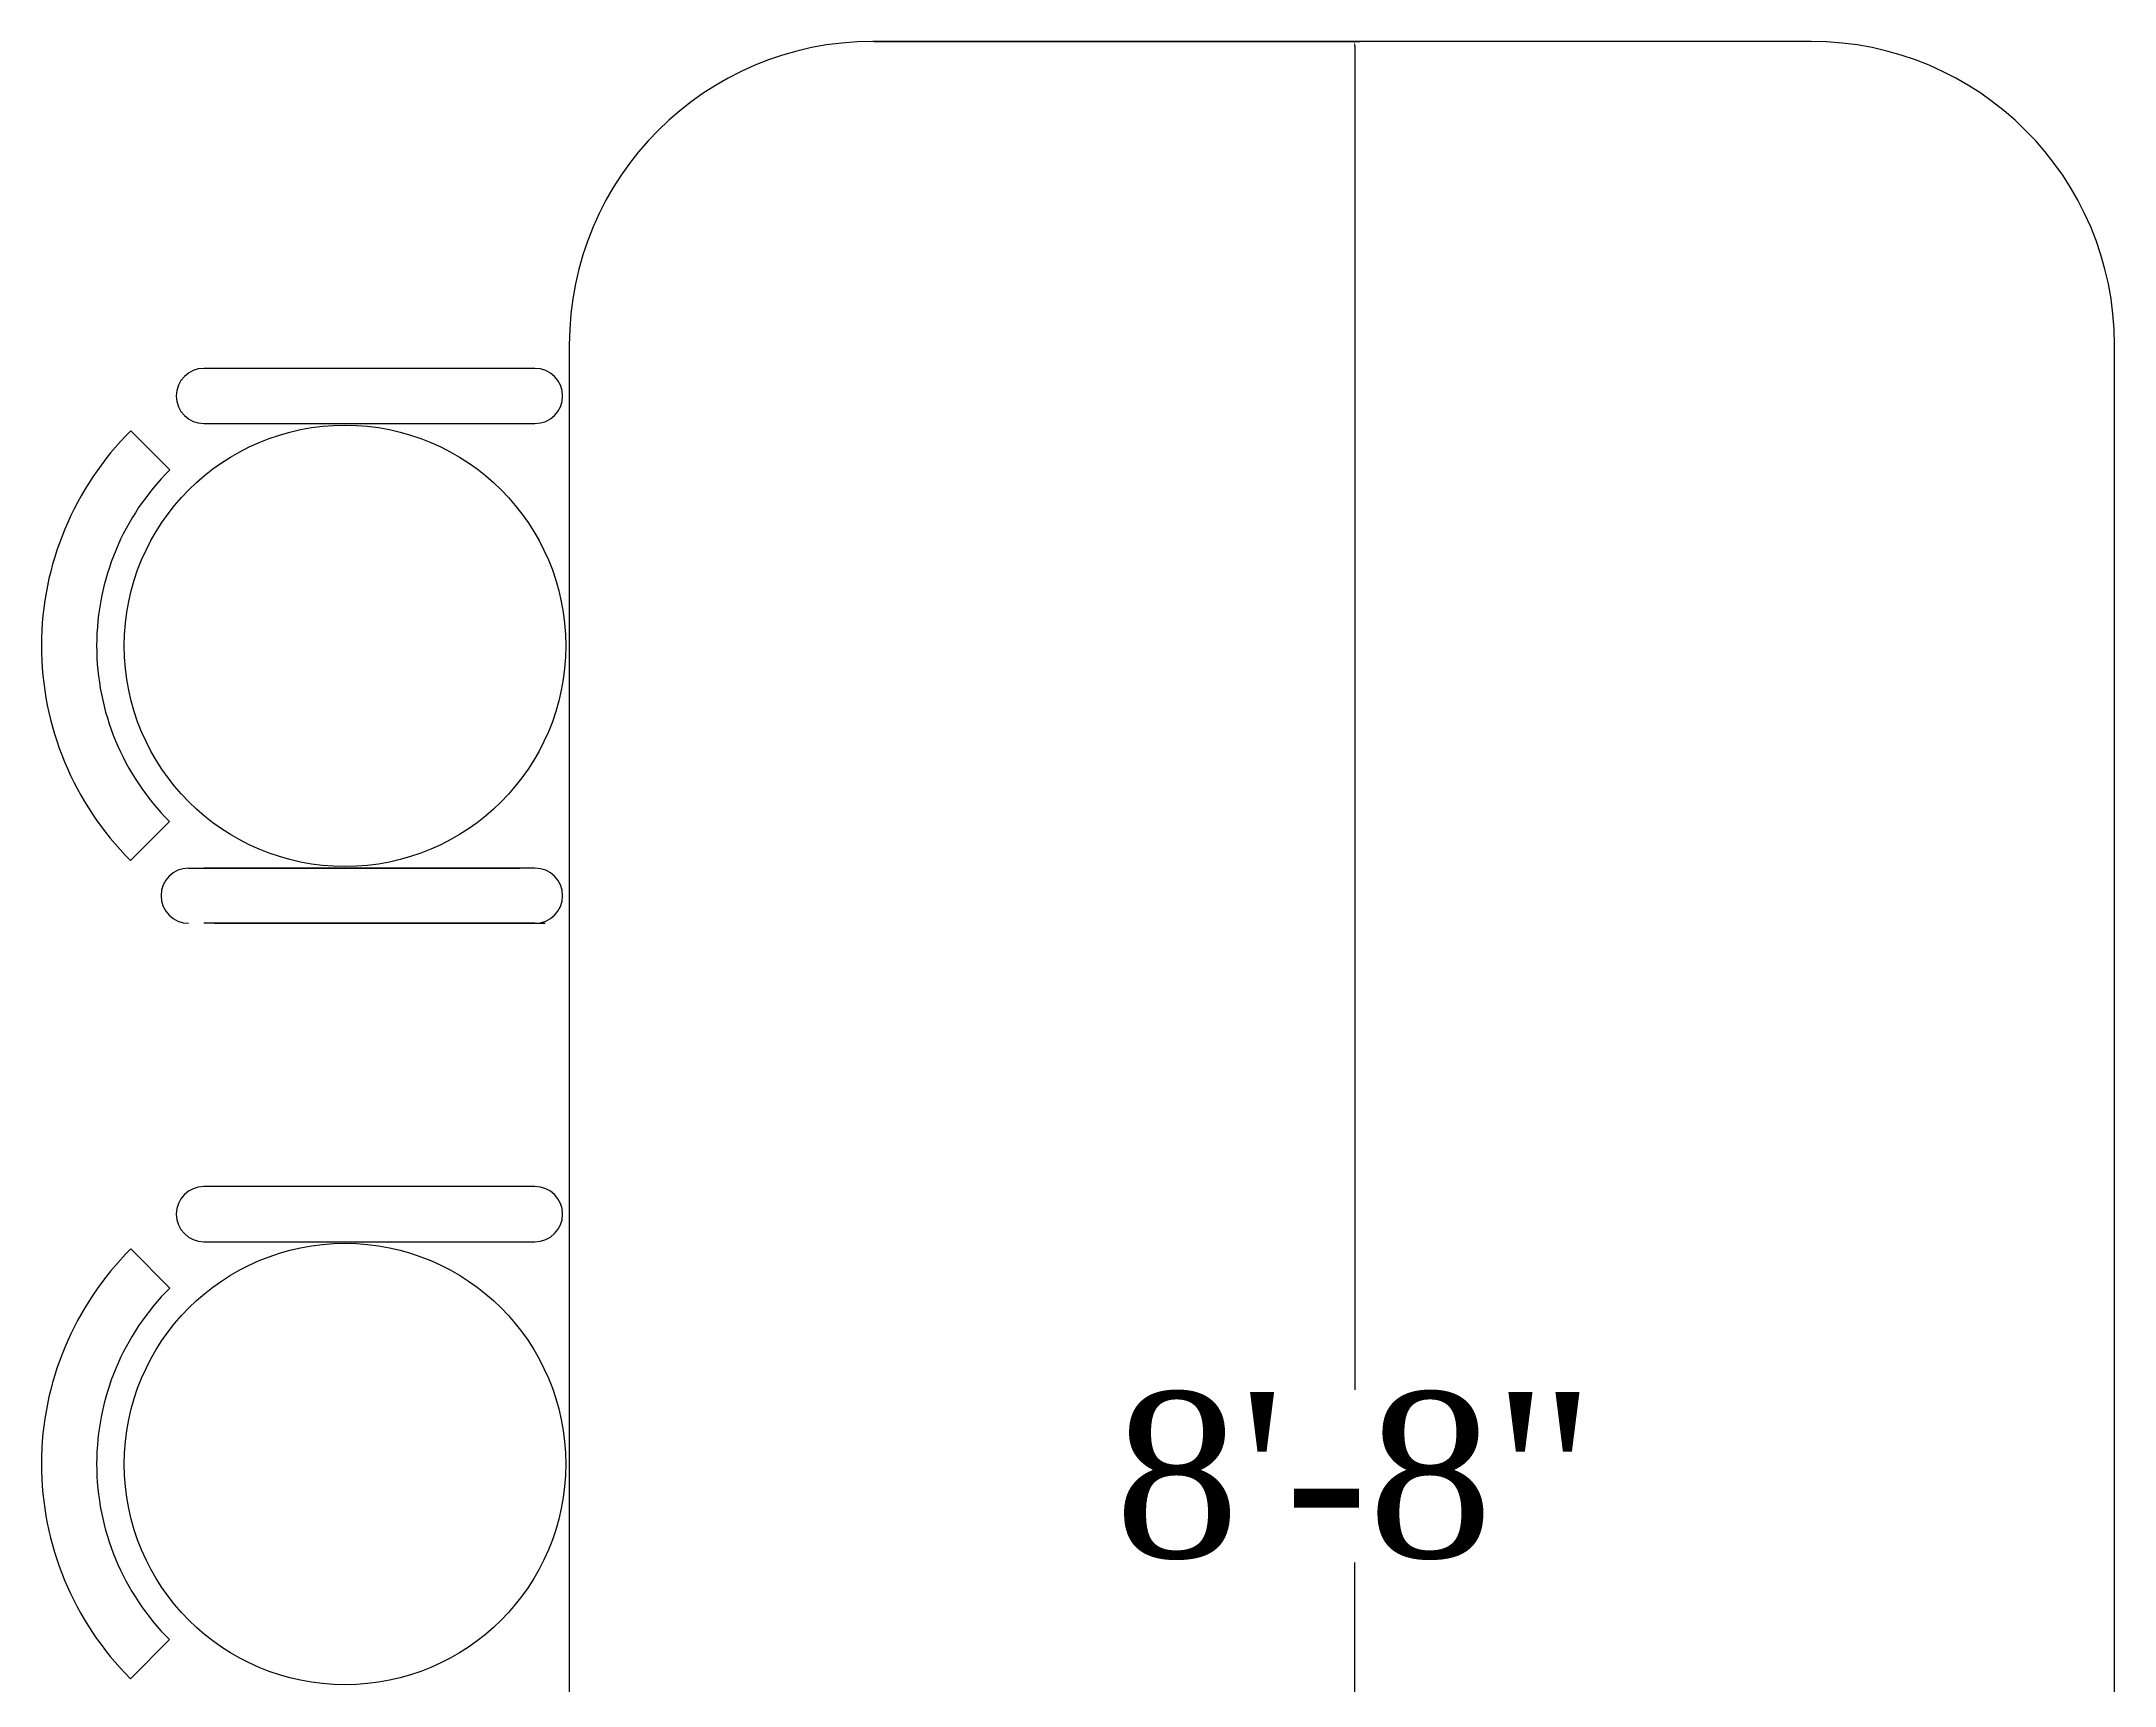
# Model space of a CAD drawing. Header units: inches. Extents: x -97 to 379, y 139 to 535.
# Drawn here: x 227.5 to 302.6, y 357.3 to 416.9 of the extents above; entities that cross this region are included whole.
import ezdxf

# ---------------------------------------------------------------- set-up
doc = ezdxf.new("R2010")
doc.units = ezdxf.units.IN
doc.header["$MEASUREMENT"] = 0
for name, color, linetype in [('chair', 6, 'Continuous'), ('furniture', 80, 'Continuous'), ('table', 202, 'Continuous')]:
    doc.layers.add(name, color=color, linetype=linetype)
doc.styles.add('Annotative', font='Times New Roman.ttf', dxfattribs={"height": 6})
doc.dimstyles.new('textstyle1', dxfattribs={"dimtxt": 0.18, "dimasz": 0.18, "dimexe": 0.18, "dimexo": 0.0625, "dimgap": 0.09, "dimtad": 0, "dimtih": 1, "dimtoh": 1, "dimdec": 4, "dimzin": 0, "dimdsep": 46, "dimlunit": 4, "dimtxsty": 'Annotative', "dimcen": 0.09, "dimadec": 0, "dimazin": 0, "dimtfac": 1, "dimtdec": 4, "dimtofl": 0, "dimtmove": 0, "dimatfit": 3, "dimfxl": 1, "dimtolj": 1, "dimtzin": 0, "dimarcsym": 0})

# ---------------------------------------------------------------- blocks, each defined once
blk = doc.blocks.new('*D43')
at = {"layer": 'Defpoints', "color": 0, "transparency": 16777216}
for p in [(257.615, 416.873), (257.615, 312.873), (275.08, 312.873)]:
    blk.add_point(p, dxfattribs=at)
at = {"layer": 'furniture', "color": 0, "lineweight": -2, "transparency": 16777216}
for p, q in [((257.677, 416.873), (275.26, 416.873)), ((275.08, 416.693), (275.08, 368.006)), ((275.08, 313.053), (275.08, 361.74)), ((257.677, 312.873), (275.26, 312.873))]:
    blk.add_line(p, q, dxfattribs=at)
at = {"layer": 'furniture', "color": 0, "transparency": 16777216}
for points in [[(275.05, 416.693), (275.11, 416.693), (275.08, 416.873)], [(275.05, 313.053), (275.11, 313.053), (275.08, 312.873)]]:
    blk.add_solid(points, dxfattribs=at)
at = {"layer": 'furniture', "color": 0, "transparency": 16777216, "insert": (275.08, 364.873), "char_height": 6, "attachment_point": 5, "style": 'Annotative'}
blk.add_mtext('\\A1;8\'-8"', dxfattribs=at)

msp = doc.modelspace()

# ---------------------------------------------------------------- linework, layer by layer
at = {"layer": 'chair', "color": 6}
for p, q in [((245.37068, 405.02466), (233.37068, 405.02466)), ((232.13728, 401.34703), (230.7265, 402.76466)), ((233.37068, 403.02466), (245.37068, 403.02466)), ((232.12321, 388.60233), (230.7093, 387.18782)), ((232.8183, 386.91066), (244.8183, 386.91066)), ((245.37068, 386.91066), (233.37068, 386.91066)), ((245.37068, 384.91066), (233.37068, 384.91066)), ((233.74067, 384.91066), (245.74067, 384.91066)), ((245.37068, 375.36875), (233.37068, 375.36875)), ((232.13728, 371.69112), (230.7265, 373.10875)), ((233.37068, 373.36875), (245.37068, 373.36875)), ((232.12321, 358.94642), (230.7093, 357.53191))]:
    msp.add_line(p, q, dxfattribs=at)
for centre in [(238.4858, 394.96766), (238.4858, 365.31175)]:
    msp.add_circle(centre, 8, dxfattribs=at)
for centre, radius, start, end in [((233.37068, 404.02466), 1, 90, 270), ((245.37068, 404.02466), 1, 270, 90), ((238.4858, 394.96766), 11, 134.8611343, 225.0122943), ((238.4858, 394.96766), 9, 134.8611343, 225.0122943), ((232.8183, 385.91066), 1, 90, 270), ((245.37068, 385.91066), 1, 270, 90), ((233.37068, 374.36875), 1, 90, 270), ((245.37068, 374.36875), 1, 270, 90), ((238.4858, 365.31175), 11, 134.8611343, 225.0122943), ((238.4858, 365.31175), 9, 134.8611343, 225.0122943)]:
    msp.add_arc(centre, radius, start, end, dxfattribs=at)
at = {"layer": 'table', "color": 202}
for p, q in [((291.61491, 416.87322), (257.61491, 416.87322)), ((246.61491, 405.87322), (246.61491, 323.87322)), ((302.61491, 323.87322), (302.61491, 405.87322))]:
    msp.add_line(p, q, dxfattribs=at)
for centre, start, end in [((257.61491, 405.87322), 90, 180), ((291.61491, 405.87322), 0, 90)]:
    msp.add_arc(centre, 11, start, end, dxfattribs=at)

# ---------------------------------------------------------------- dimensions: what is measured, and where the dimension line sits
at = {"layer": 'furniture', "color": 44}
dim = msp.add_linear_dim(base=(275.0803, 312.87322), p1=(257.61491, 416.87322), p2=(257.61491, 312.87322), angle=90, dimstyle='textstyle1', dxfattribs=at)
dim.commit()
dim.dimension.update_dxf_attribs({"geometry": '*D43', "text_midpoint": (275.0803, 364.87322)})

doc.saveas('drawing.dxf')
